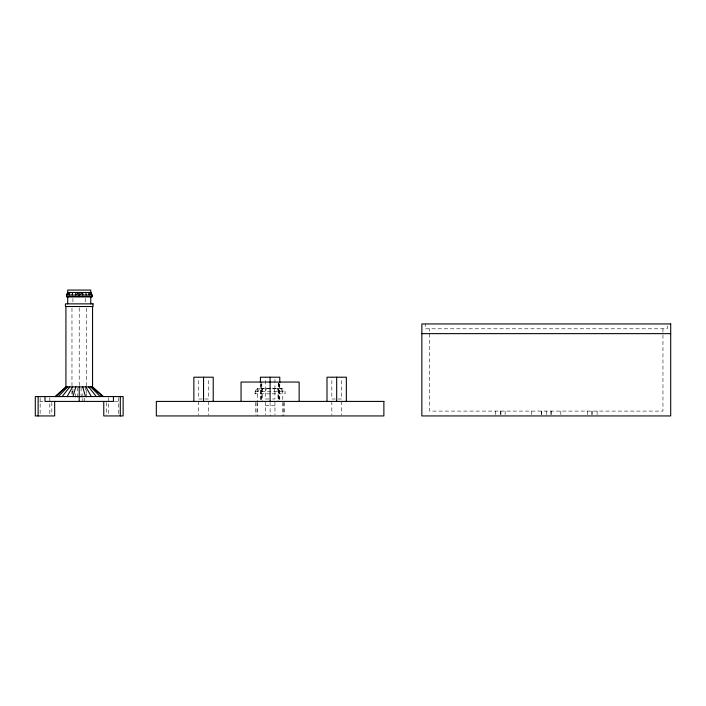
<?xml version="1.0" encoding="UTF-8"?>
<svg xmlns="http://www.w3.org/2000/svg" width="706" height="706" viewBox="0 0 706 706"><rect width="100%" height="100%" fill="white"/><g stroke="black" fill="none" stroke-linecap="round" stroke-linejoin="round"><path stroke-width="0.53" stroke-dasharray="3.53 2.65" d="M71.959 394.151L71.968 391.036M72.206 394.151L72.215 391.036M72.939 392.077L72.939 388.962M75.586 397.266L75.595 393.11M77.342 397.266L77.351 387.929M81.102 397.266L81.111 387.929M82.849 401.414L82.849 398.299M82.849 397.266L82.858 392.077M84.349 401.414L84.358 398.299M85.514 390.003L85.523 387.929M86.238 393.11L86.247 390.003M86.485 397.266L86.485 392.077M265.624 391.283L266.321 388.265M261.449 391.283L262.791 388.265M257.866 391.283L259.764 388.265M270.107 393.816L255.131 393.816L255.131 391.283L257.443 388.75L282.771 388.75L285.074 391.283L285.074 393.816L271.898 393.816M255.14 393.816L255.14 391.283L257.443 388.75M270.107 388.265L257.443 388.265L257.443 401.414M271.995 388.265L282.771 388.265L282.771 401.414M255.131 391.283L285.074 391.283M202.287 398.996L198.695 398.996L198.695 377.207M204.793 398.996L208.376 398.996L208.376 378.292M268.854 398.996L265.262 398.996L265.262 377.207M272.525 398.996L274.952 398.996L274.952 377.207M335.421 398.996L331.838 398.996L331.838 377.207M337.927 398.996L341.519 398.996L341.519 377.207M39.668 401.414L42.951 401.414M114.39 401.414L120.294 401.414M265.262 405.288L274.952 405.288M282.347 391.283L280.45 388.265M278.755 391.283L277.423 388.265M274.581 391.283L273.893 388.265M667.311 325.89L667.311 328.793L425.241 328.793L425.241 323.948M662.952 328.793L662.952 411.095L429.601 411.095L429.601 328.793M597.108 411.095L597.108 415.94M592.272 411.095L592.272 415.94M591.646 411.095L591.646 415.94M587.427 411.095L587.427 415.94M560.802 411.095L560.802 415.94M551.121 411.095L551.121 415.94M551.033 411.095L550.954 415.94M546.276 411.095L546.276 415.94M541.52 411.095L541.52 415.94M541.44 411.095L541.44 415.94M531.75 411.095L531.75 415.94M505.125 411.095L505.125 415.94M500.907 411.095L500.907 415.94M500.289 411.095L500.289 415.94M495.444 411.095L495.444 415.94M341.519 401.414L341.519 414.899M331.838 401.414L331.838 414.899M284.73 402.446L284.73 414.899M283.265 402.446L283.265 415.94M282.771 402.446L282.771 415.94M279.788 383.808L279.788 400.311M279.249 384.196L279.249 399.261M278.526 383.12L278.526 399.261M278.376 383.12L278.376 399.261M278.023 388.265L278.023 401.414M274.952 401.414L274.952 414.872M270.107 402.446L270.107 415.94M265.262 401.414L265.262 414.872M262.182 388.265L262.182 401.414M261.838 382.052L261.838 400.32M261.688 384.117L261.688 400.32M260.964 384.196L260.964 399.261M260.426 383.808L260.426 400.311M257.443 402.446L257.443 415.94M256.949 402.446L256.949 414.899M255.484 402.446L255.484 414.899M208.376 401.414L208.376 414.899M198.695 401.414L198.695 414.899M118.29 397.646L118.29 415.94M108.609 397.646L108.609 415.94M106.606 402.446L106.606 414.899M86.494 308.231L86.494 385.794M85.523 298.417L85.523 302.768M79.231 307.878L79.231 385.794M72.939 298.417L72.939 302.768M71.968 308.231L71.968 385.794M51.829 402.446L51.829 414.899M49.826 397.646L49.826 415.94M40.145 397.646L40.145 415.94"/><path stroke-width="1.06" d="M79.231 296.705L79.231 292.487L75.604 295.037L75.789 292.487M72.224 295.037L72.577 292.487M69.815 292.487L69.32 295.037L66.717 295.011L66.717 296.705L92.018 296.705L92.018 295.037L90.765 292.487L67.705 292.487L66.717 295.011M72.983 396.569L75.789 386.888M66.717 295.037L67.705 292.487L67.705 290.06L90.765 290.06L90.765 294.093M67.141 396.569L72.577 386.888M62.128 396.569L69.815 386.888M58.28 396.569L67.705 386.888M55.853 396.569L66.373 386.888M55.024 396.569L65.923 386.888L92.548 386.888L103.438 396.569M79.231 295.037L82.681 292.487L82.858 295.037M92.018 295.037L69.32 295.037L67.705 292.487M66.717 296.705L68.456 296.705M92.018 296.705L66.717 296.679L67.705 296.838L67.705 303.862M421.853 333.638L670.7 333.638M92.089 386.888L102.617 396.569L100.993 395.086M95.328 389.871L97.755 392.104M90.765 386.888L100.208 396.569M88.647 386.888L96.36 396.569M85.885 386.888L91.348 396.569M82.681 386.888L85.514 396.569M88.647 292.487L89.15 295.037L90.765 292.487L91.745 295.037L91.745 296.705L90.765 296.838L90.765 303.862M85.885 292.487L86.247 295.037M79.231 386.888L79.213 401.414M346.355 401.414L346.355 377.207L326.993 377.207L326.993 401.414M336.674 377.207L336.674 401.414M299.15 401.414L299.15 382.052L241.055 382.052L241.055 401.414M279.788 382.705L279.788 377.207L260.426 377.207L260.426 382.705M270.107 377.207L270.107 401.414M213.221 401.414L213.221 377.207L193.859 377.207L193.859 401.414M203.54 377.207L203.54 401.414M120.294 396.569L120.294 415.94M113.445 396.569L113.445 401.414L44.981 401.414L44.981 396.569M103.764 401.414L103.764 415.94L123.135 415.94L123.135 396.569L35.3 396.569L35.3 415.94L54.662 415.94L54.662 401.414M92.548 306.528L92.548 386.888M65.923 306.528L65.923 386.888M38.133 396.569L38.133 415.94M93.033 303.862L65.437 303.862L65.437 306.528L93.033 306.528L93.033 303.862M670.7 323.948L421.853 323.948L421.853 415.94L670.7 415.94L670.7 323.948M383.879 401.414L156.335 401.414L156.335 415.94L383.879 415.94L383.879 401.414"/></g></svg>
